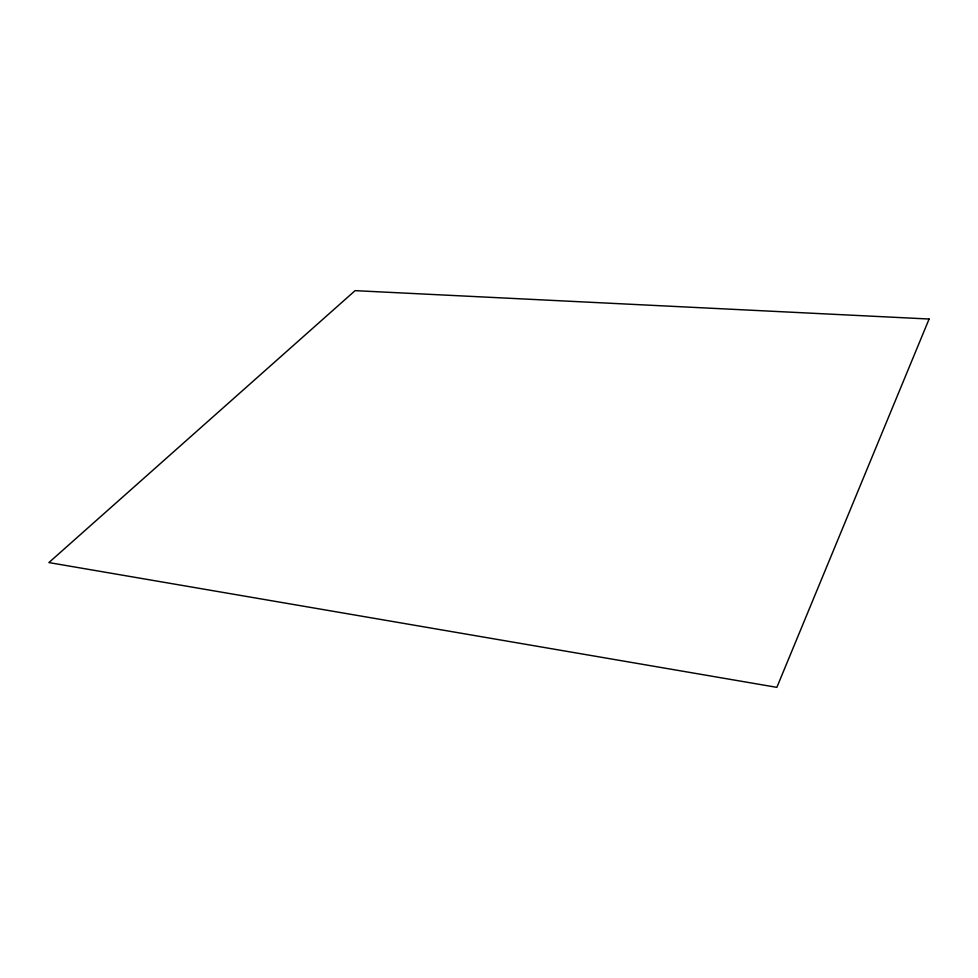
<?xml version="1.0" encoding="UTF-8"?>
<svg xmlns="http://www.w3.org/2000/svg" width="978" height="978" viewBox="0 0 978 978"><rect width="100%" height="100%" fill="white"/><g stroke="black" fill="none" stroke-linecap="round" stroke-linejoin="round"><path stroke-width="1.47" d="M929.1 319.024L776.862 687.351L48.9 562.57L355.1 290.649L929.1 319.024"/></g></svg>
